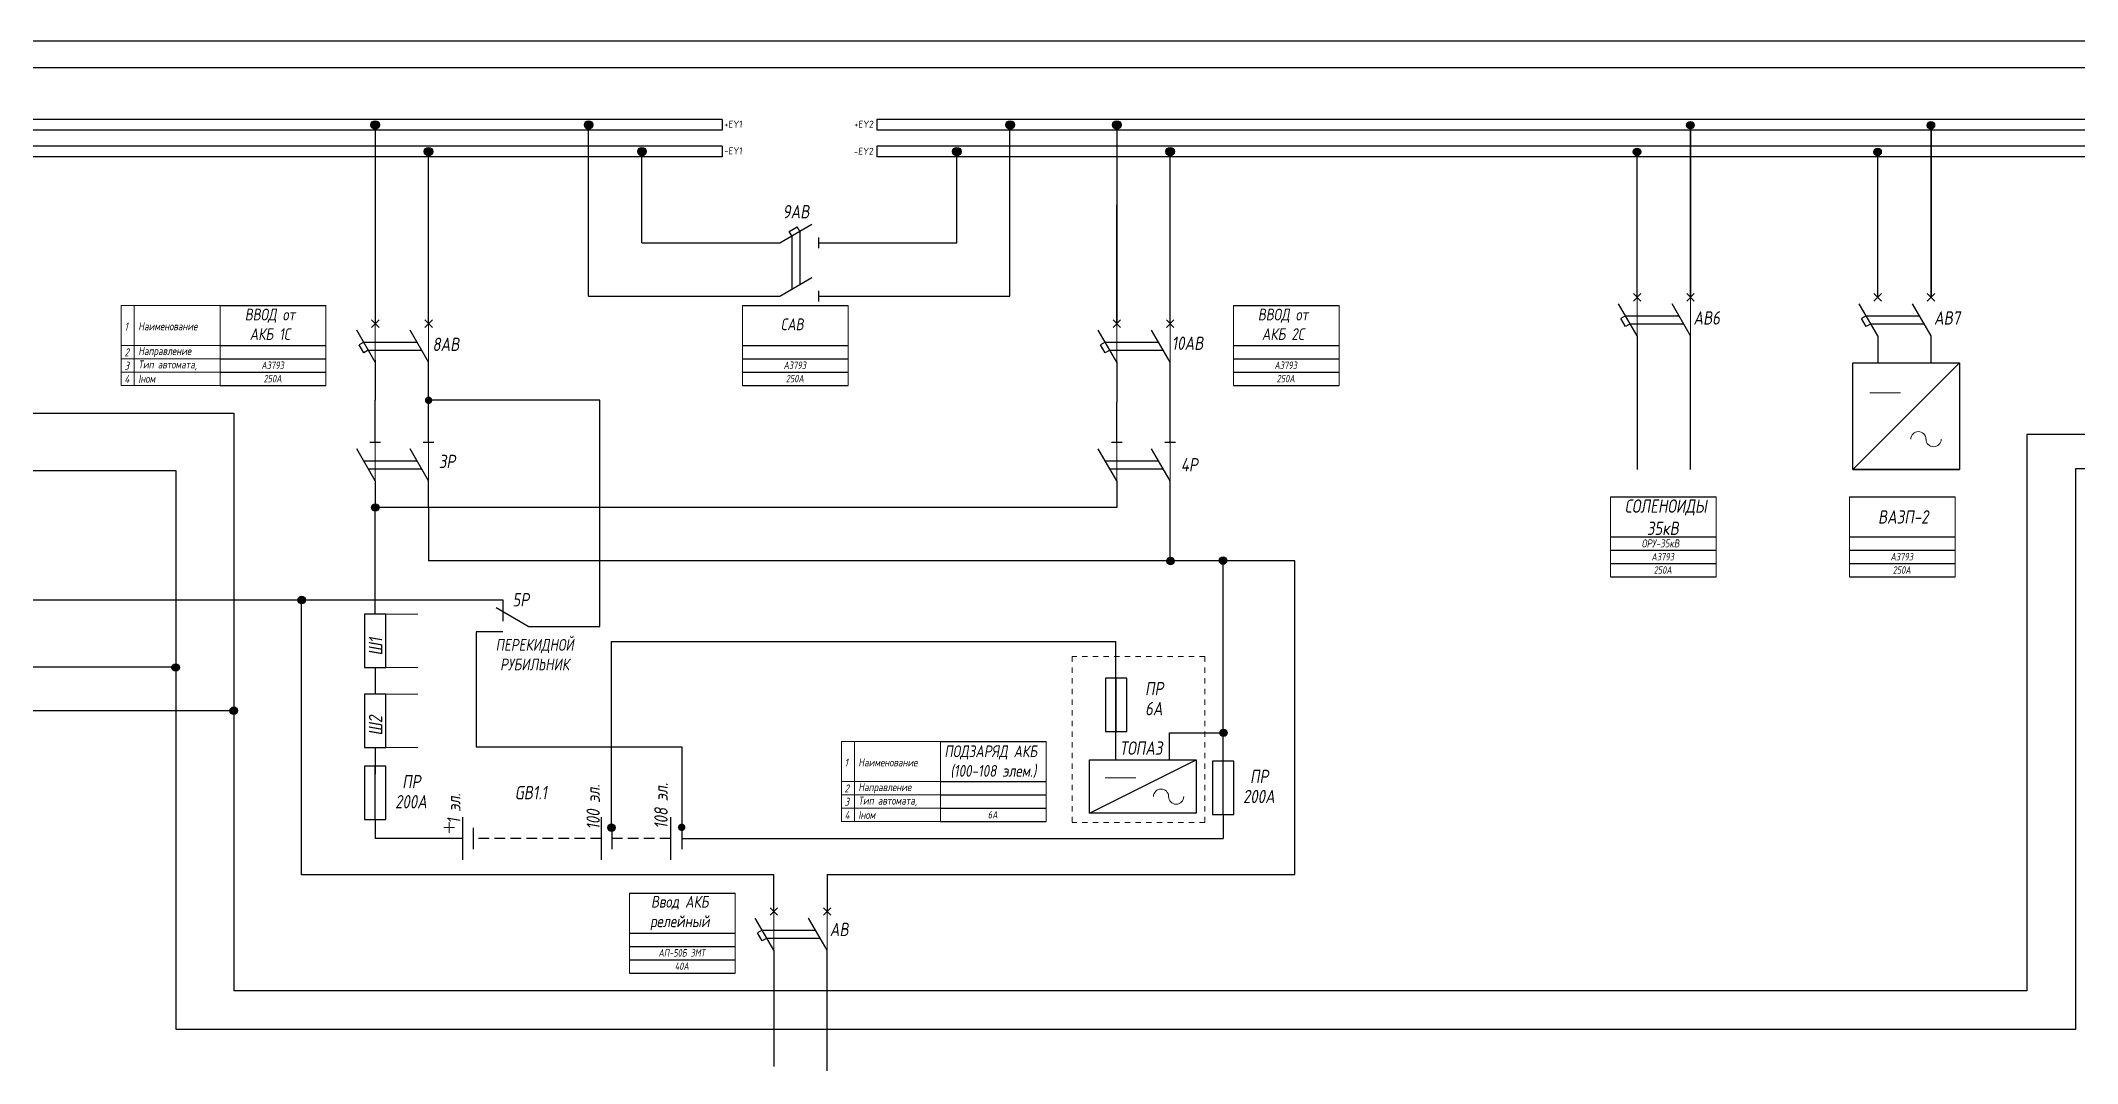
# Model space of a CAD drawing. Header units: millimetres. Extents: x 9 to 2240, y -207 to 4598.
# Drawn here: x 1487.4 to 1869.1, y 4406.7 to 4598.3 of the extents above; entities that cross this region are included whole.
import ezdxf
from ezdxf.enums import TextEntityAlignment as Align

# ---------------------------------------------------------------- set-up
doc = ezdxf.new("R2010")
doc.units = ezdxf.units.MM
doc.linetypes.add('JIS_02_1.0', pattern=[2, 1, -1])
doc.layers.add('Разрывы', color=10, linetype='Continuous')
doc.styles.add('eskdw', font='', dxfattribs={"oblique": 10})
doc.styles.add('GOST', font='', dxfattribs={"oblique": 10, "height": 2.5})
doc.styles.get("Standard").update_dxf_attribs({"font": '', "oblique": 10, "height": 2.5})
doc.styles.add('Гост', font='', dxfattribs={"oblique": 10, "height": 1.4})
doc.styles.add('Шины', font='', dxfattribs={"oblique": 5, "height": 1.2})
doc.styles.get('eskdw').set_extended_font_data('GOST type A')
doc.styles.get('GOST').set_extended_font_data('GOST type A')
doc.styles.get('Standard').set_extended_font_data('GOST type A')
doc.styles.get('Гост').set_extended_font_data('GOST type A')
doc.styles.get('Шины').set_extended_font_data('GOST type B')

msp = doc.modelspace()

# ---------------------------------------------------------------- hatches: boundary and pattern name
for points in [[(1550.89, 4582.53, 1), (1549.29, 4582.53, 1)], [(1590.89, 4582.53, 1), (1589.29, 4582.53, 1)], [(1669.89, 4582.53, 1), (1668.29, 4582.53, 1)], [(1689.89, 4582.53, 1), (1688.29, 4582.53, 1)], [(1797.3, 4582.49, 1), (1795.9, 4582.49, 1)], [(1842.39, 4582.48, 1), (1840.99, 4582.48, 1)], [(1560.89, 4577.53, 1), (1559.29, 4577.53, 1)], [(1600.89, 4577.53, 1), (1599.29, 4577.53, 1)], [(1659.89, 4577.53, 1), (1658.29, 4577.53, 1)], [(1699.89, 4577.53, 1), (1698.29, 4577.53, 1)], [(1787.3, 4577.48, 1), (1785.9, 4577.48, 1)], [(1787.3, 4577.48, 1), (1785.9, 4577.48, 1)], [(1832.39, 4577.47, 1), (1830.99, 4577.47, 1)], [(1832.39, 4577.47, 1), (1830.99, 4577.47, 1)], [(1560.79, 4530.92, 1), (1559.39, 4530.92, 1)], [(1550.79, 4510.83, 1), (1549.39, 4510.83, 1)], [(1550.79, 4510.83, 1), (1549.39, 4510.83, 1)], [(1550.79, 4510.83, 1), (1549.39, 4510.83, 1)], [(1699.85, 4500.81, 1), (1698.45, 4500.81, 1)], [(1699.85, 4500.81, 1), (1698.45, 4500.81, 1)], [(1699.85, 4500.81, 1), (1698.45, 4500.81, 1)], [(1709.7, 4500.87, 1), (1708.3, 4500.87, 1)], [(1709.7, 4500.87, 1), (1708.3, 4500.87, 1)], [(1709.7, 4500.87, 1), (1708.3, 4500.87, 1)], [(1537.01, 4493.48, 1), (1535.61, 4493.48, 1)], [(1537.01, 4493.48, 1), (1535.61, 4493.48, 1)], [(1537.01, 4493.48, 1), (1535.61, 4493.48, 1)], [(1513.38, 4480.83, 1), (1511.98, 4480.83, 1)], [(1513.38, 4480.83, 1), (1511.98, 4480.83, 1)], [(1513.38, 4480.83, 1), (1511.98, 4480.83, 1)], [(1524.27, 4472.74, 1), (1522.87, 4472.74, 1)], [(1524.27, 4472.74, 1), (1522.87, 4472.74, 1)], [(1524.27, 4472.74, 1), (1522.87, 4472.74, 1)], [(1709.8, 4468.59, 1), (1708.4, 4468.59, 1)], [(1709.8, 4468.59, 1), (1708.4, 4468.59, 1)], [(1709.8, 4468.59, 1), (1708.4, 4468.59, 1)], [(1595.08, 4450.81, 1), (1593.68, 4450.81, 1)], [(1595.08, 4450.81, 1), (1593.68, 4450.81, 1)], [(1595.08, 4450.81, 1), (1593.68, 4450.81, 1)], [(1608.23, 4450.88, 1), (1606.83, 4450.88, 1)]]:
    msp.add_hatch(color=256).paths.add_polyline_path(points)

# ---------------------------------------------------------------- linework, layer by layer
for p, q in [((1147.52, 4598.32), (2240.14, 4598.32)), ((1357.52, 4593.32), (1567.52, 4593.32)), ((1567.52, 4593.32), (1777.52, 4593.32)), ((1777.52, 4593.32), (1987.52, 4593.32)), ((1797.32, 4593.32), (2007.32, 4593.32)), ((1615.09, 4583.53), (1189.5, 4583.53)), ((1615.09, 4581.53), (1189.5, 4581.53)), ((1550.09, 4582.53), (1550.09, 4545.3)), ((1590.07, 4550.46), (1590.07, 4582.53)), ((1615.09, 4583.53), (1615.09, 4581.53)), ((1644.09, 4583.53), (1644.09, 4581.53)), ((2076.29, 4583.53), (1644.09, 4583.53)), ((2076.29, 4581.53), (1644.09, 4581.53)), ((1669.07, 4550.46), (1669.07, 4582.53)), ((1689.09, 4582.53), (1689.09, 4545.3)), ((1796.63, 4582.46), (1796.63, 4550.22)), ((1796.63, 4550.22), (1796.63, 4582.46)), ((1841.71, 4582.45), (1841.71, 4550.21)), ((1841.71, 4550.21), (1841.71, 4582.45)), ((1615.09, 4578.53), (1189.5, 4578.53)), ((1560.09, 4567.53), (1560.09, 4577.53)), ((1600.07, 4560.46), (1600.07, 4577.53)), ((1615.09, 4578.53), (1615.09, 4576.53)), ((1644.09, 4578.53), (1644.09, 4576.53)), ((2076.29, 4578.53), (1644.09, 4578.53)), ((1659.09, 4560.46), (1659.09, 4577.53)), ((1699.09, 4567.53), (1699.09, 4577.53)), ((1786.63, 4550.22), (1786.63, 4577.66)), ((1786.63, 4550.22), (1786.63, 4577.66)), ((1831.71, 4550.21), (1831.71, 4577.65)), ((1831.71, 4550.21), (1831.71, 4577.65)), ((1615.09, 4576.53), (1189.5, 4576.53)), ((2076.29, 4576.53), (1644.09, 4576.53)), ((1560.09, 4545.3), (1560.09, 4567.53)), ((1560.09, 4545.3), (1560.09, 4567.53)), ((1689.09, 4545.3), (1689.09, 4567.53)), ((1699.09, 4562.53), (1699.09, 4567.53)), ((1699.09, 4545.3), (1699.09, 4567.53)), ((1625.95, 4560.46), (1631.95, 4563.93)), ((1625.95, 4560.46), (1631.95, 4563.93)), ((1627.7, 4562.59), (1629.2, 4563.46)), ((1627.7, 4562.59), (1629.2, 4563.46)), ((1628.2, 4561.72), (1627.7, 4562.59)), ((1628.2, 4561.72), (1627.7, 4562.59)), ((1628.2, 4561.76), (1628.2, 4551.76)), ((1628.2, 4561.76), (1628.2, 4551.76)), ((1629.7, 4562.59), (1629.2, 4563.46)), ((1629.7, 4562.59), (1629.2, 4563.46)), ((1629.7, 4562.63), (1629.7, 4552.63)), ((1629.7, 4562.63), (1629.7, 4552.63)), ((1630.45, 4563.06), (1630.45, 4563.06)), ((1630.45, 4563.06), (1630.45, 4563.06)), ((1600.07, 4560.46), (1620.95, 4560.46)), ((1600.07, 4560.46), (1620.95, 4560.46)), ((1620.95, 4560.46), (1625.95, 4560.46)), ((1620.95, 4560.46), (1625.95, 4560.46)), ((1633.19, 4561.46), (1633.19, 4559.46)), ((1633.19, 4561.46), (1633.19, 4559.46)), ((1633.19, 4560.46), (1638.19, 4560.46)), ((1633.19, 4560.46), (1638.19, 4560.46)), ((1633.19, 4560.46), (1638.19, 4560.46)), ((1633.19, 4560.46), (1638.19, 4560.46)), ((1638.19, 4560.46), (1659.09, 4560.46)), ((1590.07, 4550.46), (1615.95, 4550.46)), ((1590.07, 4550.46), (1615.95, 4550.46)), ((1615.95, 4550.46), (1620.95, 4550.46)), ((1615.95, 4550.46), (1620.95, 4550.46)), ((1620.95, 4550.46), (1625.95, 4550.46)), ((1620.95, 4550.46), (1625.95, 4550.46)), ((1625.95, 4550.46), (1631.95, 4553.93)), ((1625.95, 4550.46), (1631.95, 4553.93)), ((1633.19, 4551.46), (1633.19, 4549.46)), ((1633.19, 4551.46), (1633.19, 4549.46)), ((1633.19, 4550.46), (1638.19, 4550.46)), ((1633.19, 4550.46), (1638.19, 4550.46)), ((1633.19, 4550.46), (1638.19, 4550.46)), ((1633.19, 4550.46), (1638.19, 4550.46)), ((1638.19, 4550.46), (1669.07, 4550.46)), ((1638.19, 4550.46), (1669.07, 4550.46)), ((1785.92, 4549.51), (1787.33, 4550.93)), ((1787.33, 4549.51), (1785.92, 4550.93)), ((1795.92, 4549.51), (1797.33, 4550.93)), ((1797.33, 4549.51), (1795.92, 4550.93)), ((1831.01, 4549.51), (1832.42, 4550.92)), ((1832.42, 4549.51), (1831.01, 4550.92)), ((1841.01, 4549.51), (1842.42, 4550.92)), ((1842.42, 4549.51), (1841.01, 4550.92)), ((1521.05, 4548.71), (1540.86, 4548.71)), ((1618.93, 4548.71), (1638.74, 4548.71)), ((1710.94, 4548.71), (1730.75, 4548.71)), ((1786.63, 4542.99), (1783.16, 4548.99)), ((1784.46, 4546.74), (1783.59, 4546.24)), ((1784.46, 4546.74), (1794.46, 4546.74)), ((1796.63, 4542.99), (1793.16, 4548.99)), ((1794.03, 4547.49), (1794.03, 4547.49)), ((1831.71, 4542.98), (1828.25, 4548.98)), ((1829.55, 4546.73), (1828.68, 4546.23)), ((1829.55, 4546.73), (1839.55, 4546.73)), ((1841.71, 4542.98), (1838.25, 4548.98)), ((1839.12, 4547.48), (1839.12, 4547.48)), ((1550.09, 4538.06), (1546.63, 4544.06)), ((1549.39, 4544.59), (1550.8, 4546.01)), ((1550.8, 4544.59), (1549.39, 4546.01)), ((1560.09, 4538.06), (1556.63, 4544.06)), ((1559.39, 4544.59), (1560.8, 4546.01)), ((1560.8, 4544.59), (1559.39, 4546.01)), ((1689.09, 4538.06), (1685.62, 4544.06)), ((1688.38, 4544.59), (1689.8, 4546.01)), ((1689.8, 4544.59), (1688.38, 4546.01)), ((1699.09, 4538.06), (1695.62, 4544.06)), ((1698.38, 4544.59), (1699.8, 4546.01)), ((1699.8, 4544.59), (1698.38, 4546.01)), ((1784.46, 4544.74), (1783.59, 4546.24)), ((1785.33, 4545.24), (1784.46, 4544.74)), ((1785.33, 4545.24), (1795.33, 4545.24)), ((1786.63, 4542.99), (1786.63, 4517.93)), ((1796.63, 4517.93), (1796.63, 4542.99)), ((1829.55, 4544.73), (1828.68, 4546.23)), ((1830.41, 4545.23), (1829.55, 4544.73)), ((1830.41, 4545.23), (1840.41, 4545.23)), ((1831.71, 4542.98), (1831.71, 4537.93)), ((1841.71, 4537.93), (1841.71, 4542.98)), ((1521.05, 4541.21), (1540.86, 4541.21)), ((1547.93, 4541.81), (1547.06, 4541.31)), ((1547.93, 4539.81), (1547.06, 4541.31)), ((1547.93, 4541.81), (1557.93, 4541.81)), ((1548.79, 4540.31), (1547.93, 4539.81)), ((1548.79, 4540.31), (1558.79, 4540.31)), ((1557.49, 4542.56), (1557.49, 4542.56)), ((1618.93, 4541.21), (1638.74, 4541.21)), ((1686.92, 4541.81), (1686.06, 4541.31)), ((1686.92, 4539.81), (1686.06, 4541.31)), ((1686.92, 4541.81), (1696.92, 4541.81)), ((1687.79, 4540.31), (1686.92, 4539.81)), ((1687.79, 4540.31), (1697.79, 4540.31)), ((1696.49, 4542.56), (1696.49, 4542.56)), ((1710.94, 4541.21), (1730.75, 4541.21)), ((1521.05, 4538.71), (1540.86, 4538.71)), ((1521.05, 4536.21), (1540.86, 4536.21)), ((1550.09, 4538.42), (1550.09, 4530.92)), ((1560.09, 4533.06), (1560.09, 4538.06)), ((1618.93, 4538.71), (1638.74, 4538.71)), ((1618.93, 4536.21), (1638.74, 4536.21)), ((1689.09, 4538.06), (1689.09, 4530.56)), ((1699.09, 4533.06), (1699.09, 4538.06)), ((1710.94, 4538.71), (1730.75, 4538.71)), ((1710.94, 4536.21), (1730.75, 4536.21)), ((1827.05, 4517.93), (1847.05, 4537.93)), ((1847.05, 4537.93), (1847.05, 4517.93)), ((1521.05, 4533.71), (1540.86, 4533.71)), ((1521.05, 4533.71), (1540.86, 4533.71)), ((1560.09, 4528.06), (1560.09, 4533.06)), ((1618.93, 4533.71), (1638.74, 4533.71)), ((1618.93, 4533.71), (1638.74, 4533.71)), ((1699.09, 4528.06), (1699.09, 4533.06)), ((1710.94, 4533.71), (1730.75, 4533.71)), ((1710.94, 4533.71), (1730.75, 4533.71)), ((1449.08, 4528.51), (1523.56, 4528.51)), ((1523.56, 4528.51), (1523.56, 4420.23)), ((1550.09, 4528.42), (1550.09, 4530.92)), ((1550.09, 4523.06), (1550.09, 4528.42)), ((1592.22, 4530.92), (1560.09, 4530.92)), ((1560.09, 4523.06), (1560.09, 4528.06)), ((1560.09, 4523.06), (1560.09, 4528.06)), ((1592.22, 4488.54), (1592.22, 4530.92)), ((1689.09, 4528.06), (1689.09, 4530.56)), ((1689.09, 4523.06), (1689.09, 4528.06)), ((1699.09, 4523.06), (1699.09, 4528.06)), ((1699.09, 4523.06), (1699.09, 4528.06)), ((1876.86, 4524.49), (1859.69, 4524.49)), ((1859.69, 4524.49), (1859.69, 4420.23)), ((1550.09, 4515.83), (1546.63, 4521.83)), ((1549.09, 4523.06), (1551.09, 4523.06)), ((1560.09, 4515.83), (1556.63, 4521.83)), ((1557.49, 4520.33), (1557.49, 4520.33)), ((1559.09, 4523.06), (1561.09, 4523.06)), ((1689.09, 4515.83), (1685.62, 4521.83)), ((1688.09, 4523.06), (1690.09, 4523.06)), ((1699.09, 4515.83), (1695.62, 4521.83)), ((1696.49, 4520.33), (1696.49, 4520.33)), ((1698.09, 4523.06), (1700.09, 4523.06)), ((1439.08, 4517.77), (1512.7, 4517.77)), ((1512.7, 4517.77), (1512.7, 4413.02)), ((1547.93, 4519.58), (1557.93, 4519.58)), ((1548.79, 4518.08), (1558.79, 4518.08)), ((1686.92, 4519.58), (1696.92, 4519.58)), ((1687.79, 4518.08), (1697.79, 4518.08)), ((1827.05, 4517.93), (1847.05, 4517.93)), ((1837.05, 4517.93), (1839.55, 4517.93)), ((1868.86, 4413.02), (1868.86, 4518.14)), ((1868.86, 4518.14), (1886.85, 4518.14)), ((1550.09, 4515.83), (1550.09, 4510.83)), ((1560.09, 4510.83), (1560.09, 4515.83)), ((1689.09, 4515.83), (1689.09, 4510.83)), ((1699.09, 4500.58), (1699.09, 4515.83)), ((1781.61, 4512.82), (1801.42, 4512.82)), ((1826.42, 4512.82), (1846.23, 4512.82)), ((1550.09, 4490.83), (1550.09, 4510.83)), ((1689.09, 4510.83), (1550.09, 4510.83)), ((1560.09, 4510.83), (1560.09, 4500.83)), ((1781.61, 4505.32), (1801.42, 4505.32)), ((1826.42, 4505.32), (1846.23, 4505.32)), ((1722.47, 4500.85), (1560.09, 4500.85)), ((1709.02, 4463.3), (1709.02, 4500.85)), ((1722.47, 4442.02), (1722.47, 4500.85)), ((1781.61, 4502.82), (1801.42, 4502.82)), ((1826.42, 4502.82), (1846.23, 4502.82)), ((1781.61, 4500.32), (1801.42, 4500.32)), ((1781.61, 4497.82), (1801.42, 4497.82)), ((1781.61, 4497.82), (1801.42, 4497.82)), ((1826.42, 4500.32), (1846.23, 4500.32)), ((1826.42, 4497.82), (1846.23, 4497.82)), ((1826.42, 4497.82), (1846.23, 4497.82)), ((1329.65, 4493.54), (1568.97, 4493.54)), ((1536.27, 4442), (1536.27, 4493.54)), ((1568.98, 4493.54), (1573.98, 4493.54)), ((1573.98, 4493.54), (1573.98, 4489.54)), ((1552.09, 4490.83), (1548.09, 4490.83)), ((1548.09, 4490.83), (1548.09, 4480.83)), ((1552.09, 4480.83), (1552.09, 4490.83)), ((1578.74, 4488.54), (1572.74, 4492.01)), ((1573.98, 4487.54), (1568.98, 4487.54)), ((1568.98, 4487.54), (1568.98, 4466)), ((1578.74, 4488.54), (1592.22, 4488.54)), ((1594.33, 4485.73), (1688.9, 4485.73)), ((1594.33, 4485.73), (1594.33, 4450.74)), ((1688.9, 4475.49), (1688.9, 4485.73)), ((1688.9, 4463.56), (1688.9, 4485.73)), ((1512.7, 4480.92), (1403.69, 4480.92)), ((1548.09, 4480.83), (1552.09, 4480.83)), ((1550.09, 4480.83), (1550.09, 4475.83)), ((1690.97, 4478.82), (1686.97, 4478.82)), ((1686.97, 4478.82), (1686.97, 4468.82)), ((1688.97, 4468.82), (1688.97, 4478.82)), ((1690.97, 4468.82), (1690.97, 4478.82)), ((1552.09, 4475.83), (1548.09, 4475.83)), ((1548.09, 4475.83), (1548.09, 4465.83)), ((1552.09, 4465.83), (1552.09, 4475.83)), ((1523.57, 4472.74), (1413.7, 4472.74)), ((1656.02, 4466.96), (1675.83, 4466.96)), ((1686.97, 4468.82), (1690.97, 4468.82)), ((1698.96, 4463.59), (1698.96, 4468.59)), ((1698.96, 4468.59), (1709.09, 4468.59)), ((1548.09, 4465.83), (1552.09, 4465.83)), ((1550.09, 4465.83), (1550.09, 4460.83)), ((1568.98, 4466), (1594.33, 4466)), ((1594.33, 4466), (1607.53, 4466)), ((1607.53, 4466), (1607.53, 4450.88)), ((1683.96, 4453.56), (1703.96, 4463.56)), ((1703.96, 4463.56), (1703.96, 4453.56)), ((1711.02, 4463.3), (1707.02, 4463.3)), ((1707.02, 4463.3), (1707.02, 4453.3)), ((1709.02, 4453.3), (1709.02, 4463.3)), ((1711.02, 4453.3), (1711.02, 4463.3)), ((1552.09, 4462.33), (1548.09, 4462.33)), ((1548.09, 4462.33), (1548.09, 4452.33)), ((1550.09, 4452.33), (1550.09, 4462.33)), ((1552.09, 4452.33), (1552.09, 4462.33)), ((1656.02, 4459.46), (1675.83, 4459.46)), ((1656.02, 4456.96), (1675.83, 4456.96)), ((1548.09, 4452.33), (1552.09, 4452.33)), ((1550.09, 4452.33), (1550.09, 4448.81)), ((1566.43, 4452.81), (1566.43, 4444.81)), ((1592.43, 4452.81), (1592.43, 4444.81)), ((1605.43, 4452.81), (1605.43, 4444.81)), ((1656.02, 4454.46), (1675.83, 4454.46)), ((1656.02, 4451.96), (1675.83, 4451.96)), ((1656.02, 4451.96), (1675.83, 4451.96)), ((1707.02, 4453.3), (1711.02, 4453.3)), ((1709.02, 4453.3), (1709.02, 4448.81)), ((1561.43, 4448.81), (1550.09, 4448.81)), ((1566.43, 4448.81), (1561.43, 4448.81)), ((1568.43, 4450.81), (1568.43, 4446.81)), ((1571.43, 4448.81), (1569.43, 4448.81)), ((1571.43, 4448.81), (1569.43, 4448.81)), ((1571.43, 4448.81), (1569.43, 4448.81)), ((1574.43, 4448.81), (1572.43, 4448.81)), ((1574.43, 4448.81), (1572.43, 4448.81)), ((1574.43, 4448.81), (1572.43, 4448.81)), ((1577.43, 4448.81), (1575.43, 4448.81)), ((1580.43, 4448.81), (1578.43, 4448.81)), ((1583.43, 4448.81), (1581.43, 4448.81)), ((1586.43, 4448.81), (1584.43, 4448.81)), ((1589.43, 4448.81), (1587.43, 4448.81)), ((1592.43, 4448.81), (1590.43, 4448.81)), ((1594.43, 4450.81), (1594.43, 4446.81)), ((1596.43, 4448.81), (1594.43, 4448.81)), ((1599.43, 4448.81), (1597.43, 4448.81)), ((1602.43, 4448.81), (1600.43, 4448.81)), ((1605.43, 4448.81), (1603.43, 4448.81)), ((1607.53, 4450.88), (1607.53, 4446.81)), ((1607.53, 4448.81), (1709.02, 4448.81)), ((1624.8, 4442), (1536.27, 4442)), ((1624.8, 4435.1), (1624.8, 4442)), ((1634.8, 4442.02), (1634.8, 4438.99)), ((1634.8, 4442.02), (1722.47, 4442.02)), ((1634.8, 4440.1), (1634.8, 4435.1)), ((1597.74, 4438.57), (1617.55, 4438.57)), ((1624.09, 4434.39), (1625.5, 4435.8)), ((1625.5, 4434.39), (1624.09, 4435.8)), ((1634.09, 4434.39), (1635.5, 4435.8)), ((1635.5, 4434.39), (1634.09, 4435.8)), ((1624.8, 4427.86), (1621.33, 4433.86)), ((1634.8, 4427.86), (1631.33, 4433.86)), ((1632.2, 4432.36), (1632.2, 4432.36)), ((1597.74, 4431.07), (1617.55, 4431.07)), ((1597.74, 4428.57), (1617.55, 4428.57)), ((1622.63, 4431.61), (1621.77, 4431.11)), ((1622.63, 4429.61), (1621.77, 4431.11)), ((1622.63, 4431.61), (1632.63, 4431.61)), ((1623.5, 4430.11), (1622.63, 4429.61)), ((1623.5, 4430.11), (1633.5, 4430.11)), ((1597.74, 4426.07), (1617.55, 4426.07)), ((1624.8, 4427.86), (1624.8, 4406.03)), ((1634.82, 4398.51), (1634.82, 4427.8)), ((1597.74, 4423.57), (1617.55, 4423.57)), ((1597.74, 4423.57), (1617.55, 4423.57)), ((1859.69, 4420.23), (1523.56, 4420.23)), ((1512.7, 4413.02), (1868.86, 4413.02)), ((1624.8, 4409.64), (1624.8, 4409.64)), ((1634.8, 4407.14), (1634.8, 4407.14))]:
    msp.add_line(p, q)
at = {"lineweight": 9}
for p, q in [((1502.49, 4548.71), (1521.05, 4548.71)), ((1502.49, 4548.71), (1502.49, 4533.71)), ((1504.93, 4548.71), (1504.93, 4533.71)), ((1521.05, 4548.71), (1521.05, 4533.71)), ((1540.86, 4548.71), (1540.86, 4533.71)), ((1540.86, 4548.71), (1540.86, 4533.71)), ((1618.93, 4548.71), (1618.93, 4533.71)), ((1638.74, 4548.71), (1638.74, 4533.71)), ((1638.74, 4548.71), (1638.74, 4533.71)), ((1710.94, 4548.71), (1710.94, 4533.71)), ((1730.75, 4548.71), (1730.75, 4533.71)), ((1730.75, 4548.71), (1730.75, 4533.71)), ((1502.49, 4541.21), (1521.05, 4541.21)), ((1502.49, 4538.71), (1521.05, 4538.71)), ((1502.49, 4536.21), (1521.05, 4536.21)), ((1502.49, 4533.71), (1521.05, 4533.71)), ((1502.49, 4533.71), (1521.05, 4533.71)), ((1781.61, 4512.82), (1781.61, 4497.82)), ((1801.42, 4512.82), (1801.42, 4497.82)), ((1801.42, 4512.82), (1801.42, 4497.82)), ((1826.42, 4512.82), (1826.42, 4497.82)), ((1846.23, 4512.82), (1846.23, 4497.82)), ((1846.23, 4512.82), (1846.23, 4497.82)), ((1637.46, 4466.96), (1656.02, 4466.96)), ((1637.46, 4466.96), (1637.46, 4451.96)), ((1639.9, 4466.96), (1639.9, 4451.96)), ((1656.02, 4466.96), (1656.02, 4451.96)), ((1675.83, 4466.96), (1675.83, 4451.96)), ((1675.83, 4466.96), (1675.83, 4451.96)), ((1637.46, 4459.46), (1656.02, 4459.46)), ((1637.46, 4456.96), (1656.02, 4456.96)), ((1637.46, 4454.46), (1656.02, 4454.46)), ((1637.46, 4451.96), (1656.02, 4451.96)), ((1637.46, 4451.96), (1656.02, 4451.96)), ((1597.74, 4438.57), (1597.74, 4423.57)), ((1617.55, 4438.57), (1617.55, 4423.57)), ((1617.55, 4438.57), (1617.55, 4423.57))]:
    msp.add_line(p, q, dxfattribs=at)
at = {"color": 0}
for p, q in [((1827.05, 4537.93), (1847.05, 4537.93)), ((1827.05, 4517.93), (1827.05, 4537.93)), ((1847.05, 4517.93), (1827.05, 4517.93)), ((1683.96, 4463.56), (1703.96, 4463.56)), ((1683.96, 4453.56), (1683.96, 4463.56)), ((1703.96, 4453.56), (1683.96, 4453.56))]:
    msp.add_line(p, q, dxfattribs=at)
at = {"lineweight": 15}
for p, q in [((1830.27, 4532.35), (1835.96, 4532.35)), ((1552.09, 4490.83), (1558.09, 4490.83)), ((1558.09, 4480.83), (1552.09, 4480.83)), ((1552.09, 4475.83), (1558.09, 4475.83)), ((1558.09, 4465.83), (1552.09, 4465.83)), ((1686.94, 4460.17), (1692.63, 4460.17))]:
    msp.add_line(p, q, dxfattribs=at)
at = {"linetype": 'JIS_02_1.0', "lineweight": 15}
for p, q in [((1705.61, 4482.87), (1680.72, 4482.87)), ((1680.72, 4482.87), (1680.72, 4451.77)), ((1705.61, 4482.87), (1705.61, 4451.77)), ((1705.61, 4451.77), (1680.72, 4451.77))]:
    msp.add_line(p, q, dxfattribs=at)
at = {"lineweight": 20}
for p, q in [((1563.93, 4451.83), (1563.93, 4449.83)), ((1564.93, 4450.83), (1562.93, 4450.83)), ((1563.93, 4450.83), (1564.93, 4450.83))]:
    msp.add_line(p, q, dxfattribs=at)
for centre, radius in [((1550.09, 4582.53), 0.8), ((1590.09, 4582.53), 0.8), ((1669.09, 4582.53), 0.8), ((1689.09, 4582.53), 0.8), ((1796.6, 4582.49), 0.7), ((1841.69, 4582.48), 0.7), ((1560.09, 4577.53), 0.8), ((1600.09, 4577.53), 0.8), ((1659.09, 4577.53), 0.8), ((1699.09, 4577.53), 0.8), ((1786.6, 4577.48), 0.7), ((1786.6, 4577.48), 0.7), ((1831.69, 4577.47), 0.7), ((1831.69, 4577.47), 0.7), ((1550.09, 4510.83), 0.7), ((1550.09, 4510.83), 0.7), ((1550.09, 4510.83), 0.7), ((1699.15, 4500.81), 0.7), ((1699.15, 4500.81), 0.7), ((1699.15, 4500.81), 0.7), ((1709, 4500.87), 0.7), ((1709, 4500.87), 0.7), ((1709, 4500.87), 0.7), ((1536.31, 4493.48), 0.7), ((1536.31, 4493.48), 0.7), ((1536.31, 4493.48), 0.7), ((1512.68, 4480.83), 0.7), ((1512.68, 4480.83), 0.7), ((1512.68, 4480.83), 0.7), ((1523.57, 4472.74), 0.7), ((1523.57, 4472.74), 0.7), ((1523.57, 4472.74), 0.7), ((1709.1, 4468.59), 0.7), ((1709.1, 4468.59), 0.7), ((1709.1, 4468.59), 0.7), ((1594.38, 4450.81), 0.7), ((1594.38, 4450.81), 0.7), ((1594.38, 4450.81), 0.7)]:
    msp.add_circle(centre, radius)
at = {"lineweight": 15}
for centre, start, end in [((1839.34, 4523.63), 0, 180), ((1842.19, 4523.63), 180, 0), ((1697.38, 4456.64), 0, 180), ((1700.22, 4456.64), 180, 0)]:
    msp.add_arc(centre, 1.42, start, end, dxfattribs=at)
at = {"layer": 'Разрывы', "lineweight": 13}
for p, q in [((1786.63, 4550.22), (1786.63, 4542.99)), ((1796.63, 4550.22), (1796.63, 4542.99)), ((1550.09, 4545.3), (1550.09, 4538.06)), ((1560.09, 4545.3), (1560.09, 4538.06)), ((1689.09, 4545.3), (1689.09, 4538.06)), ((1699.09, 4545.3), (1699.09, 4538.06)), ((1550.09, 4523.06), (1550.09, 4515.83)), ((1560.09, 4523.06), (1560.09, 4515.83)), ((1689.09, 4523.06), (1689.09, 4515.83)), ((1699.09, 4523.06), (1699.09, 4515.83)), ((1624.8, 4435.1), (1624.8, 4427.86)), ((1634.8, 4435.1), (1634.8, 4427.86))]:
    msp.add_line(p, q, dxfattribs=at)

# ---------------------------------------------------------------- texts
at = {"color": 0, "lineweight": 15, "style": 'GOST', "oblique": 10}
for s, p in [('9АВ', (1628.95, 4566.27)), ('9АВ', (1628.95, 4566.27)), ('3Р', (1563.55, 4519.46)), ('4Р', (1702.68, 4518.84)), ('5Р', (1577.37, 4493.53))]:
    msp.add_text(s, height=2.5, dxfattribs=at).set_placement(p, align=Align.MIDDLE_CENTER)
at = {"style": 'GOST', "oblique": 10}
for s, p in [('АВ6', (1797.18, 4545.11)), ('АВ7', (1842.27, 4545.1)), ('8АВ', (1560.81, 4540.16)), ('10АВ', (1699.4, 4540.37)), ('ВАЗП-2', (1831.78, 4507.81)), ('ТОПАЗ', (1689.63, 4464.48)), ('АВ', (1635.29, 4430.49))]:
    msp.add_text(s, height=2.5, dxfattribs=at).set_placement(p)
at = {"lineweight": 9, "style": 'eskdw', "oblique": 15}
for s, p in [('1', (1503.07, 4543.99)), ('2', (1503.07, 4539.16)), ('3', (1503.07, 4536.66)), ('4', (1503.07, 4534.16)), ('1', (1638.04, 4462.25)), ('2', (1638.04, 4457.42)), ('3', (1638.04, 4454.92)), ('4', (1638.04, 4452.42))]:
    msp.add_text(s, height=1.5, dxfattribs=at).set_placement(p)
at = {"style": 'GOST', "oblique": 10}
for s, p in [('Ш1', (1551.39, 4483.09)), ('Ш2', (1551.39, 4468.09))]:
    msp.add_text(s, height=2.5, rotation=90, dxfattribs=at).set_placement(p)
at = {"color": 0, "style": 'GOST', "oblique": 10}
for s, p in [('ПР', (1696.1, 4476.88)), ('6А', (1696.03, 4473.13)), ('ПР', (1556.86, 4459.44)), ('ПР', (1715.78, 4460.41)), ('200А', (1556.79, 4455.68)), ('200А', (1715.72, 4456.66))]:
    msp.add_text(s, height=2.5, dxfattribs=at).set_placement(p, align=Align.MIDDLE_CENTER)
at = {"color": 0, "lineweight": 15, "style": 'GOST', "oblique": 10}
for s, p in [('100 эл.', (1590.94, 4454.69)), ('108 эл.', (1603.66, 4454.91)), ('1 эл.', (1564.81, 4454.41))]:
    msp.add_text(s, height=2.5, rotation=90, dxfattribs=at).set_placement(p, align=Align.MIDDLE_CENTER)
at = {"color": 0, "style": 'GOST', "oblique": 10}
msp.add_text('GB1.1', height=2.5, dxfattribs=at).set_placement((1576.23, 4456.13))
at = {"lineweight": 9}
for s, width, insert, char_height, attachment_point, style in [(' +{\\H1.0833x;EY1}', 7.2274, (1614.74, 4583.33), 1.2, 1, 'Шины'), (' +{\\H1.0833x;EY2}', 7.2274, (1639.1, 4583.33), 1.2, 1, 'Шины'), (' -{\\H1.0833x;EY1 }', 11.8735, (1614.74, 4578.33), 1.2, 1, 'Шины'), (' -{\\H1.0833x;EY2 }', 11.8735, (1639.07, 4578.25), 1.2, 1, 'Шины'), ('ПЕРЕКИДНОЙ\\PРУБИЛЬНИК', 20, (1579.97, 4483.24), 2.2, 5, 'Гост')]:
    msp.add_mtext_dynamic_manual_height_columns(s, width=width, gutter_width=6, heights=[0], dxfattribs=dict(at, insert=insert, char_height=char_height, attachment_point=attachment_point, style=style))
at = {"lineweight": 9, "char_height": 2.2, "width": 20, "attachment_point": 5, "style": 'Гост'}
for s, insert in [('\\pl-0.99;ВВОД от\\PАКБ 1С', (1530.86, 4545.16)), ('\\pl-0.99;ВВОД от\\PАКБ 2С', (1720.75, 4545.16)), ('\\pl-0.99;САВ', (1628.74, 4545.16)), ('\\pl-0.99;ПОДЗАРЯД АКБ\\P\\pl0;(100-108 элем.)', (1665.96, 4463.19)), ('\\pl-0.99;Ввод АКБ\\Pрелейный', (1607.68, 4434.8))]:
    msp.add_mtext(s, dxfattribs=dict(at, insert=insert))
at = {"lineweight": 9, "width": 20}
for s, insert, char_height, attachment_point in [('{\\fGOST type A|b0|i0|c204|p34;Наименование}', (1505.69, 4544.79), 1.5, 4), ('{\\fGOST type A|b0|i0|c204|p34;Направление}', (1505.69, 4539.96), 1.5, 4), ('{\\fGOST type A|b0|i0|c2|p34;Iном}', (1505.69, 4534.96), 1.5, 4), ('{\\fGOST type A|b0|i0|c2|p34;Тип автомата, }', (1505.69, 4537.46), 1.5, 4), ('{\\fGOST 2.304 type A|b0|i0|c204|p34;А3793}', (1530.86, 4537.49), 1.4, 5), ('{\\fGOST 2.304 type A|b0|i0|c204|p34;250А}', (1530.86, 4534.99), 1.4, 5), ('{\\fGOST 2.304 type A|b0|i0|c204|p34;А3793}', (1628.74, 4537.49), 1.4, 5), ('{\\fGOST 2.304 type A|b0|i0|c204|p34;250А}', (1628.74, 4534.99), 1.4, 5), ('{\\fGOST 2.304 type A|b0|i0|c204|p34;А3793}', (1720.75, 4537.49), 1.4, 5), ('{\\fGOST 2.304 type A|b0|i0|c204|p34;250А}', (1720.75, 4534.99), 1.4, 5), ('{\\fGOST 2.304 type A|b0|i0|c204|p34;А3793}', (1791.42, 4501.6), 1.4, 5), ('{\\fGOST 2.304 type A|b0|i0|c204|p34;А3793}', (1836.23, 4501.6), 1.4, 5), ('{\\fGOST 2.304 type A|b0|i0|c204|p34;250А}', (1791.42, 4499.1), 1.4, 5), ('{\\fGOST 2.304 type A|b0|i0|c204|p34;250А}', (1836.23, 4499.1), 1.4, 5), ('{\\fGOST type A|b0|i0|c204|p34;Наименование}', (1640.66, 4463.04), 1.5, 4), ('{\\fGOST type A|b0|i0|c204|p34;Направление}', (1640.66, 4458.21), 1.5, 4), ('{\\fGOST type A|b0|i0|c2|p34;Тип автомата, }', (1640.66, 4455.71), 1.5, 4), ('{\\fGOST type A|b0|i0|c2|p34;Iном}', (1640.66, 4453.21), 1.5, 4), ('{\\fGOST 2.304 type A|b0|i0|c204|p34;6А}', (1665.83, 4453.24), 1.4, 5), ('{\\fGOST 2.304 type A|b0|i0|c204|p34;АП-50Б 3МТ}', (1607.55, 4427.35), 1.4, 5), ('{\\fGOST 2.304 type A|b0|i0|c204|p34;40А}', (1607.55, 4424.85), 1.4, 5)]:
    msp.add_mtext(s, dxfattribs=dict(at, insert=insert, char_height=char_height, attachment_point=attachment_point))
at = {"insert": (1783.37, 4512.34), "char_height": 2.5, "attachment_point": 1, "style": 'GOST'}
msp.add_mtext_dynamic_manual_height_columns('\\pi0.92889;СОЛЕНОИДЫ \\P\\pi5.08479;35кВ', width=16.5887, gutter_width=12.5, heights=[8.33], dxfattribs=at)
at = {"insert": (1781.49, 4504.85), "char_height": 2.5, "width": 19.8083, "attachment_point": 1, "style": 'GOST'}
msp.add_mtext('\\pi5.97118;{\\H0.6x;ОРУ-35кВ}', dxfattribs=at)

doc.saveas('drawing.dxf')
